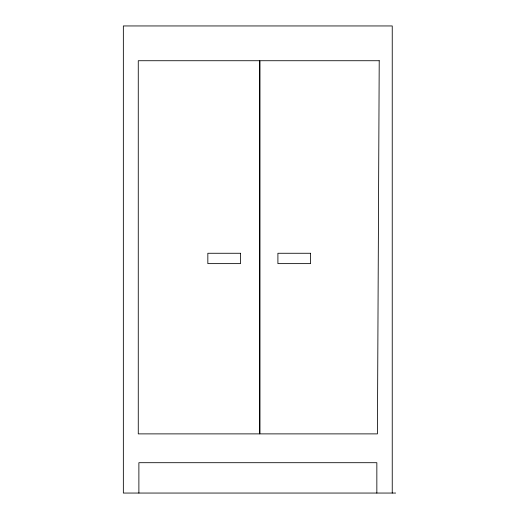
<?xml version="1.0" encoding="UTF-8"?>
<svg xmlns="http://www.w3.org/2000/svg" width="519" height="519" viewBox="0 0 519 519"><rect width="100%" height="100%" fill="white"/><g stroke="black" fill="none" stroke-linecap="round" stroke-linejoin="round"><path stroke-width="0.78" d="M395.653 493.05L123.347 493.05L123.347 25.95L392.241 25.95L392.241 493.05M376.846 493.05L376.846 462.701L138.884 462.701L138.884 493.05M379.22 60.729L377.43 433.884L259.876 433.884L259.876 60.729L379.22 60.729M259.714 60.729L138.268 60.729L138.268 433.884L259.714 433.884L259.714 60.729M240.537 253.266L207.84 253.266L207.84 263.626L240.537 263.626L240.537 253.266M310.602 253.266L277.905 253.266L277.905 263.626L310.602 263.626L310.602 253.266"/></g></svg>
